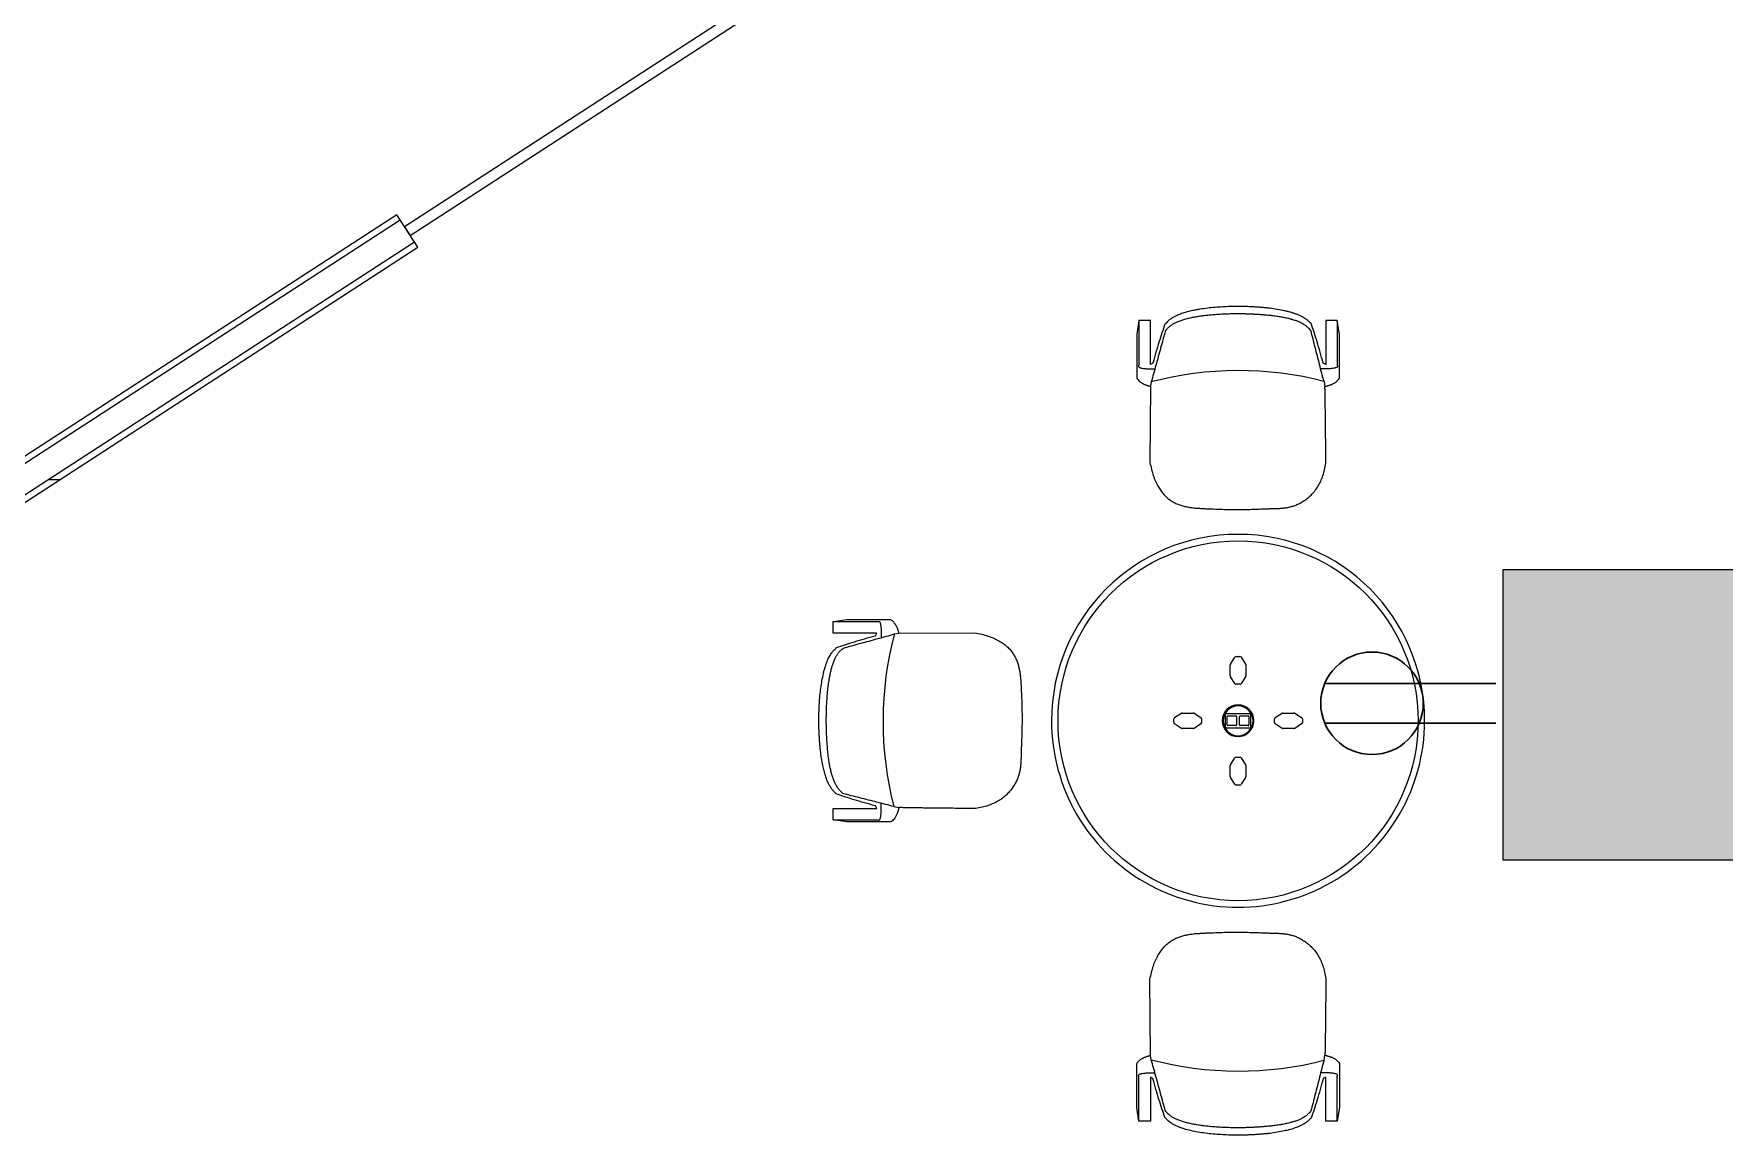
# Model space of a CAD drawing. Header units: inches. Extents: x 6664 to 8129, y 209 to 1287.
# Drawn here: x 6918.2 to 7081.3, y 919.8 to 1026.1 of the extents above; entities that cross this region are included whole.
import ezdxf

# ---------------------------------------------------------------- set-up
doc = ezdxf.new("R2010")
doc.units = ezdxf.units.IN
doc.header["$MEASUREMENT"] = 0
for name, color, linetype, lineweight in [('A-ANNO-NOTE', 131, 'Continuous', 30), ('A-GLAZ-CURT', 52, 'Continuous', 9), ('A-WALL', 113, 'Continuous', 13), ('A-WALL-PATT', 111, 'Continuous', 13), ('I-FURN', 30, 'Continuous', 9), ('I-WALL', 2, 'Continuous', 9), ('S-COLS', 52, 'Continuous', 13)]:
    doc.layers.add(name, color=color, linetype=linetype, lineweight=lineweight)
pattern_1 = [(0, (0, 0), (30.72, 7.68), [1.267, -21.773, 1.267, -21.773, -122.88]), (0, (0, 0), (30.72, 7.68), [-46.08, 1.267, -44.813, 1.267, -21.773, -53.76]), (0, (0, 0), (30.72, 7.68), [-115.2, 1.267, -14.093, 1.267, -37.133]), (120, (11.52, 3.84), (-22.011075, 22.7643), [1.267, -21.773, 1.267, -21.773, -122.88]), (120, (11.52, 3.84), (-22.011075, 22.7643), [-46.08, 1.267, -44.813, 1.267, -21.773, -53.76]), (120, (11.52, 3.84), (-22.011075, 22.7643), [-115.2, 1.267, -14.093, 1.267, -37.133]), (240, (15.36, 19.2), (-8.708925, -30.4443), [1.267, -21.773, 1.267, -21.773, -122.88]), (240, (15.36, 19.2), (-8.708925, -30.4443), [-46.08, 1.267, -44.813, 1.267, -21.773, -53.76]), (240, (15.36, 19.2), (-8.708925, -30.4443), [-115.2, 1.267, -14.093, 1.267, -37.133])]

# ---------------------------------------------------------------- blocks, each defined once
blk = doc.blocks.new('Table-Work-Teknion-STBSR_Qui_With_Power-R2015 - Round_ 25_5_ High-6956248-11th FLOOR POWER _ SIGNAL')
at = {"layer": 'I-FURN'}
for p, q in [((-0.75, 4.33), (-0.75, 5.39)), ((-0.73, 5.47), (-0.31, 6.13)), ((-0.18, 6.2), (0.18, 6.2)), ((0.31, 6.13), (0.73, 5.47)), ((0.75, 5.39), (0.75, 4.33)), ((-0.31, 3.59), (-0.73, 4.25)), ((0.18, 3.52), (-0.18, 3.52)), ((0.73, 4.25), (0.31, 3.59)), ((-6.2, -0.18), (-6.2, 0.18)), ((-6.13, 0.31), (-5.47, 0.73)), ((-5.39, 0.75), (-4.33, 0.75)), ((-4.25, 0.73), (-3.59, 0.31)), ((-3.52, 0.18), (-3.52, -0.18)), ((3.52, -0.18), (3.52, 0.18)), ((3.59, 0.31), (4.25, 0.73)), ((4.33, 0.75), (5.39, 0.75)), ((5.47, 0.73), (6.13, 0.31)), ((6.2, 0.18), (6.2, -0.18)), ((-5.47, -0.73), (-6.13, -0.31)), ((-4.33, -0.75), (-5.39, -0.75)), ((-3.59, -0.31), (-4.25, -0.73)), ((4.25, -0.73), (3.59, -0.31)), ((5.39, -0.75), (4.33, -0.75)), ((6.13, -0.31), (5.47, -0.73)), ((-0.75, -5.39), (-0.75, -4.33)), ((-0.73, -4.25), (-0.31, -3.59)), ((-0.18, -3.52), (0.18, -3.52)), ((0.31, -3.59), (0.73, -4.25)), ((0.75, -4.33), (0.75, -5.39)), ((-0.31, -6.13), (-0.73, -5.47)), ((0.18, -6.2), (-0.18, -6.2)), ((0.73, -5.47), (0.31, -6.13))]:
    blk.add_line(p, q, dxfattribs=at)
blk.add_circle((0, 0), 17.37, dxfattribs=at)
for centre, radius, start, end in [((0, 0), 18, 90, 270), ((0, 0), 18, 270, 90), ((-0.6, 5.39), 0.15, 147.8239, 180), ((-0.18, 6.05), 0.15, 90, 147.8239), ((0.18, 6.05), 0.15, 32.1761, 90), ((0.6, 5.39), 0.15, 0, 32.1761), ((-0.6, 4.33), 0.15, 180, 212.1761), ((-0.18, 3.67), 0.15, 212.1761, 270), ((0.18, 3.67), 0.15, 270, 327.8239), ((0.6, 4.33), 0.15, 327.8239, 0), ((-6.05, 0.18), 0.15, 122.1761, 180), ((-5.39, 0.6), 0.15, 90, 122.1761), ((-4.33, 0.6), 0.15, 57.8239, 90), ((-3.67, 0.18), 0.15, 0, 57.8239), ((3.67, 0.18), 0.15, 122.1761, 180), ((4.33, 0.6), 0.15, 90, 122.1761), ((5.39, 0.6), 0.15, 57.8239, 90), ((6.05, 0.18), 0.15, 0, 57.8239), ((-6.05, -0.18), 0.15, 180, 237.8239), ((-5.39, -0.6), 0.15, 237.8239, 270), ((-4.33, -0.6), 0.15, 270, 302.1761), ((-3.67, -0.18), 0.15, 302.1761, 0), ((3.67, -0.18), 0.15, 180, 237.8239), ((4.33, -0.6), 0.15, 237.8239, 270), ((5.39, -0.6), 0.15, 270, 302.1761), ((6.05, -0.18), 0.15, 302.1761, 0), ((-0.6, -4.33), 0.15, 147.8239, 180), ((-0.18, -3.67), 0.15, 90, 147.8239), ((0.18, -3.67), 0.15, 32.1761, 90), ((0.6, -4.33), 0.15, 360, 32.1761), ((-0.6, -5.39), 0.15, 180, 212.1761), ((-0.18, -6.05), 0.15, 212.1761, 270), ((0.18, -6.05), 0.15, 270, 327.8239), ((0.6, -5.39), 0.15, 327.8239, 360)]:
    blk.add_arc(centre, radius, start, end, dxfattribs=at)
blk = doc.blocks.new('Accessory-Single_Power_Box-Studio_TK-STYD-R2015 - Single Round Power Bump-6956249-11th FLOOR POWER _ SIGNAL')
at = {"layer": 'I-FURN'}
for p, q in [((-0.67, 1.15), (-0.67, -1.14)), ((0.57, 1.24), (-0.57, 1.24)), ((-0.47, 0.21), (-0.47, 0.98)), ((-0.4, 1.05), (0.4, 1.05)), ((0.4, 0.14), (-0.4, 0.14)), ((0.47, 0.98), (0.47, 0.21)), ((0.67, -1.15), (0.67, 1.14)), ((-0.57, -1.24), (0.57, -1.24)), ((-0.47, -0.98), (-0.47, -0.21)), ((-0.4, -0.14), (0.4, -0.14)), ((0.4, -1.05), (-0.4, -1.05)), ((0.47, -0.21), (0.47, -0.98))]:
    blk.add_line(p, q, dxfattribs=at)
for radius, start, end in [(1.53, 0, 180), (1.53, 180, 0), (1.44, 0, 180), (1.44, 180, 0)]:
    blk.add_arc((0, 0), radius, start, end, dxfattribs=at)
for centre, major_axis, start_param, end_param in [((-0.4, 0.98), (-0.0714, 0), 4.712389, 6.283185), ((-0.4, 0.21), (0.0703, 0), 3.141593, 4.712389), ((0.4, 0.98), (0.0703, 0), 0, 1.570796), ((0.4, 0.21), (-0.0687, 0), 1.570796, 3.141593), ((-0.4, -0.21), (-0.0703, 0), 4.712389, 6.283185), ((-0.4, -0.98), (0.0714, 0), 3.141593, 4.712389), ((0.4, -0.21), (0.0687, 0), 0, 1.570796), ((0.4, -0.98), (-0.0703, 0), 1.570796, 3.141593)]:
    blk.add_ellipse(centre, major_axis=major_axis, ratio=0.987487, start_param=start_param, end_param=end_param, dxfattribs=at)
for points, knots in [([(-0.57, 1.24), (-0.58, 1.24), (-0.59, 1.24), (-0.6, 1.24), (-0.61, 1.23), (-0.62, 1.23), (-0.64, 1.22), (-0.65, 1.2), (-0.66, 1.19), (-0.67, 1.17), (-0.67, 1.16), (-0.67, 1.15)], [0, 0, 0, 0, 0.125, 0.1875, 0.25, 0.375, 0.5, 0.625, 0.75, 0.875, 1, 1, 1, 1]), ([(0.57, -1.24), (0.58, -1.24), (0.59, -1.24), (0.61, -1.24), (0.62, -1.23), (0.64, -1.22), (0.65, -1.2), (0.67, -1.18), (0.67, -1.16), (0.67, -1.15)], [0, 0, 0, 0, 0.166667, 0.25, 0.333333, 0.5, 0.666667, 0.833333, 1, 1, 1, 1])]:
    blk.add_open_spline(points, degree=3, knots=knots, dxfattribs=at)
for points in [[(0.67, 1.15), (0.67, 1.16), (0.67, 1.17), (0.66, 1.19), (0.65, 1.2), (0.64, 1.22), (0.62, 1.23), (0.61, 1.24), (0.59, 1.24), (0.58, 1.24), (0.57, 1.24)], [(-0.67, -1.15), (-0.67, -1.16), (-0.67, -1.17), (-0.66, -1.19), (-0.65, -1.2), (-0.64, -1.22), (-0.62, -1.23), (-0.61, -1.24), (-0.59, -1.24), (-0.58, -1.24), (-0.57, -1.24)]]:
    blk.add_open_spline(points, degree=3, dxfattribs=at)
blk = doc.blocks.new('emeco_broom_chair_broom_by-philippe-starck_9320 - BRM-DARKGREY-7047410-11th FLOOR POWER _ SIGNAL')
at = {"layer": 'I-FURN'}
for p, q in [((-9.57, -1.27), (-9.77, -2.59)), ((-8.46, -1.27), (-9.57, -1.27)), ((-9.57, -1.27), (-9.57, -5.59)), ((-8.46, -5.5), (-8.46, -1.27)), ((9.57, -1.27), (8.46, -1.27)), ((8.46, -1.27), (8.46, -5.5)), ((9.77, -2.59), (9.57, -1.27)), ((9.57, -1.27), (9.57, -5.59)), ((-9.77, -2.59), (-9.77, -6.82)), ((9.77, -6.82), (9.77, -2.59)), ((-8.21, -5.36), (-8.46, -5.5)), ((8.46, -5.5), (8.21, -5.36)), ((-8.46, -7.61), (-8.5, -14.95)), ((-8.38, -7.19), (-8.46, -7.61)), ((8.29, -7.14), (8.38, -7.63))]:
    blk.add_line(p, q, dxfattribs=at)
blk.add_ellipse((0.05, -18.93), major_axis=(20.85, 0), ratio=0.615661, start_param=1.16478, end_param=1.987429, dxfattribs=at)
for points, knots in [([(6.95, -1.48), (6.92, -1.44), (6.85, -1.37), (6.75, -1.28), (6.66, -1.2), (6.59, -1.15), (6.52, -1.1), (6.41, -1.03), (6.3, -0.96), (6.17, -0.89), (6.04, -0.82), (5.85, -0.73), (5.59, -0.63), (5.35, -0.55), (5.14, -0.48), (4.93, -0.42), (4.65, -0.36), (4.2, -0.25), (3.61, -0.15), (3, -0.07), (2.52, -0.02), (2.15, 0.01), (1.77, 0.04), (1.39, 0.06), (1.04, 0.08), (0.69, 0.09), (0.34, 0.1), (-0.14, 0.1), (-0.75, 0.09), (-1.48, 0.06), (-2.21, 0.01), (-2.97, -0.06), (-3.57, -0.15), (-4.05, -0.23), (-4.45, -0.31), (-4.81, -0.4), (-5.12, -0.49), (-5.35, -0.56), (-5.56, -0.63), (-5.83, -0.74), (-6.13, -0.87), (-6.34, -0.99), (-6.47, -1.07), (-6.55, -1.13), (-6.63, -1.19), (-6.73, -1.27), (-6.84, -1.38), (-6.91, -1.46), (-6.95, -1.51)], [0, 0, 0, 0, 0.020833, 0.041667, 0.052083, 0.0625, 0.072917, 0.083333, 0.104167, 0.114583, 0.125, 0.145833, 0.166667, 0.1875, 0.197917, 0.208333, 0.229167, 0.25, 0.291667, 0.333333, 0.354167, 0.375, 0.395833, 0.416667, 0.4375, 0.458333, 0.479167, 0.5, 0.541667, 0.583333, 0.625, 0.666667, 0.708333, 0.729167, 0.75, 0.78125, 0.796875, 0.8125, 0.828125, 0.84375, 0.875, 0.90625, 0.914062, 0.921875, 0.9375, 0.953125, 0.96875, 1, 1, 1, 1]), ([(7.02, -2.23), (6.98, -2.18), (6.91, -2.1), (6.81, -2), (6.73, -1.93), (6.64, -1.85), (6.55, -1.78), (6.47, -1.72), (6.4, -1.68), (6.35, -1.64), (6.29, -1.61), (6.21, -1.56), (6.11, -1.5), (5.97, -1.43), (5.82, -1.37), (5.65, -1.3), (5.46, -1.24), (5.3, -1.19), (5.17, -1.15), (5.03, -1.11), (4.86, -1.07), (4.64, -1.02), (4.42, -0.97), (4.2, -0.93), (3.97, -0.89), (3.73, -0.86), (3.5, -0.83), (3.3, -0.8), (3.14, -0.78), (2.98, -0.77), (2.78, -0.75), (2.53, -0.73), (2.29, -0.71), (2.06, -0.69), (1.75, -0.67), (1.36, -0.65), (0.9, -0.63), (0.3, -0.62), (-0.37, -0.62), (-1, -0.63), (-1.47, -0.65), (-1.88, -0.67), (-2.2, -0.7), (-2.44, -0.71), (-2.68, -0.74), (-2.92, -0.76), (-3.16, -0.78), (-3.39, -0.81), (-3.63, -0.84), (-3.86, -0.88), (-4.09, -0.92), (-4.31, -0.96), (-4.53, -1), (-4.75, -1.05), (-4.96, -1.1), (-5.16, -1.16), (-5.36, -1.22), (-5.54, -1.28), (-5.72, -1.34), (-5.94, -1.43), (-6.13, -1.53), (-6.31, -1.62), (-6.43, -1.69), (-6.53, -1.76), (-6.61, -1.83), (-6.69, -1.9), (-6.76, -1.97), (-6.84, -2.05), (-6.93, -2.15), (-6.99, -2.23), (-7.02, -2.29)], [0, 0, 0, 0, 0.026316, 0.039474, 0.052632, 0.065789, 0.078947, 0.092105, 0.098684, 0.105263, 0.111842, 0.118421, 0.131579, 0.144737, 0.157895, 0.171053, 0.184211, 0.197368, 0.203947, 0.210526, 0.223684, 0.236842, 0.25, 0.263158, 0.276316, 0.289474, 0.302632, 0.315789, 0.322368, 0.328947, 0.342105, 0.355263, 0.368421, 0.381579, 0.394737, 0.421053, 0.447368, 0.473684, 0.526316, 0.552632, 0.578947, 0.605263, 0.618421, 0.631579, 0.644737, 0.657895, 0.671053, 0.684211, 0.697368, 0.710526, 0.723684, 0.736842, 0.75, 0.763158, 0.776316, 0.789474, 0.802632, 0.815789, 0.828947, 0.842105, 0.868421, 0.881579, 0.894737, 0.907895, 0.921053, 0.934211, 0.947368, 0.960526, 0.973684, 1, 1, 1, 1]), ([(-9.57, -5.59), (-9.59, -5.63), (-9.61, -5.68), (-9.58, -5.74), (-9.53, -5.78), (-9.45, -5.82), (-9.35, -5.84), (-9.23, -5.87), (-9.06, -5.89), (-8.86, -5.91), (-8.64, -5.92), (-8.35, -5.92), (-8.12, -5.91), (-8, -5.9)], [-1, -1, -1, -1, -0.8, -0.7, -0.6, -0.5, -0.45, -0.4, -0.3, -0.25, -0.2, -0.1, 0, 0, 0, 0]), ([(9.57, -5.59), (9.59, -5.63), (9.61, -5.68), (9.58, -5.74), (9.53, -5.78), (9.45, -5.82), (9.34, -5.85), (9.22, -5.87), (9.05, -5.9), (8.85, -5.91), (8.63, -5.93), (8.33, -5.93), (8.09, -5.91), (7.97, -5.9)], [-1, -1, -1, -1, -0.8, -0.7, -0.6, -0.5, -0.45, -0.4, -0.3, -0.25, -0.2, -0.1, 0, 0, 0, 0]), ([(-9.77, -6.82), (-9.74, -6.88), (-9.66, -6.99), (-9.53, -7.12), (-9.41, -7.22), (-9.31, -7.28), (-9.22, -7.33), (-9.14, -7.37), (-9.07, -7.41), (-8.99, -7.44), (-8.92, -7.47), (-8.86, -7.49), (-8.8, -7.51), (-8.74, -7.53), (-8.66, -7.55), (-8.57, -7.58), (-8.5, -7.6), (-8.46, -7.61)], [0, 0, 0, 0, 0.142857, 0.285714, 0.357143, 0.428571, 0.5, 0.535714, 0.571429, 0.625, 0.678571, 0.705357, 0.732143, 0.785714, 0.839286, 0.892857, 1, 1, 1, 1]), ([(8.38, -7.63), (8.41, -7.62), (8.47, -7.61), (8.56, -7.58), (8.65, -7.55), (8.72, -7.53), (8.78, -7.51), (8.84, -7.49), (8.91, -7.47), (8.97, -7.45), (9.03, -7.42), (9.09, -7.39), (9.18, -7.35), (9.32, -7.28), (9.49, -7.16), (9.65, -7), (9.73, -6.88), (9.77, -6.82)], [0, 0, 0, 0, 0.071429, 0.142857, 0.214286, 0.25, 0.285714, 0.321429, 0.357143, 0.392857, 0.428571, 0.464286, 0.5, 0.571429, 0.714286, 0.857143, 1, 1, 1, 1]), ([(8.47, -15.02), (8.47, -14.78), (8.47, -14.3), (8.46, -13.58), (8.45, -12.99), (8.45, -12.51), (8.44, -12.16), (8.44, -11.82), (8.44, -11.47), (8.43, -11.13), (8.43, -10.8), (8.42, -10.48), (8.42, -10.16), (8.42, -9.85), (8.41, -9.56), (8.41, -9.27), (8.4, -8.9), (8.4, -8.47), (8.39, -8.01), (8.38, -7.75), (8.38, -7.63)], [0, 0, 0, 0, 0.083333, 0.166667, 0.25, 0.291667, 0.333333, 0.375, 0.416667, 0.458333, 0.5, 0.541667, 0.583333, 0.625, 0.666667, 0.708333, 0.75, 0.833333, 0.916667, 1, 1, 1, 1]), ([(-8.5, -14.95), (-8.46, -15.18), (-8.36, -15.62), (-8.19, -16.22), (-7.98, -16.78), (-7.73, -17.27), (-7.51, -17.62), (-7.32, -17.87), (-7.17, -18.05), (-7.02, -18.21), (-6.86, -18.36), (-6.7, -18.49), (-6.47, -18.65), (-6.24, -18.79), (-6, -18.91), (-5.82, -18.99), (-5.63, -19.06), (-5.44, -19.12), (-5.24, -19.18), (-5.05, -19.22), (-4.85, -19.26), (-4.65, -19.3), (-4.45, -19.32), (-4.24, -19.35), (-4.04, -19.37), (-3.83, -19.38), (-3.62, -19.39), (-3.41, -19.41), (-3.21, -19.42), (-2.93, -19.43), (-2.44, -19.45), (-1.74, -19.48), (-0.88, -19.5), (-0.15, -19.51), (0.45, -19.5), (1.06, -19.49), (1.67, -19.47), (2.26, -19.45), (2.7, -19.43), (3.04, -19.42), (3.31, -19.42), (3.51, -19.41), (3.7, -19.4), (3.89, -19.39), (4.04, -19.39), (4.16, -19.38), (4.25, -19.37), (4.35, -19.36), (4.46, -19.35), (4.61, -19.33), (4.79, -19.3), (4.97, -19.26), (5.14, -19.22), (5.32, -19.17), (5.5, -19.11), (5.68, -19.03), (5.86, -18.95), (6.05, -18.85), (6.23, -18.74), (6.41, -18.62), (6.6, -18.49), (6.78, -18.35), (6.95, -18.19), (7.12, -18.03), (7.29, -17.85), (7.45, -17.65), (7.6, -17.45), (7.78, -17.16), (7.98, -16.77), (8.26, -16.07), (8.4, -15.46), (8.47, -15.02)], [0, 0, 0, 0, 0.020833, 0.041667, 0.0625, 0.083333, 0.104167, 0.114583, 0.125, 0.135417, 0.145833, 0.15625, 0.166667, 0.1875, 0.197917, 0.208333, 0.21875, 0.229167, 0.239583, 0.25, 0.260417, 0.270833, 0.28125, 0.291667, 0.302083, 0.3125, 0.322917, 0.333333, 0.34375, 0.354167, 0.375, 0.416667, 0.458333, 0.5, 0.520833, 0.541667, 0.583333, 0.604167, 0.625, 0.645833, 0.65625, 0.666667, 0.677083, 0.6875, 0.697917, 0.703125, 0.708333, 0.713542, 0.71875, 0.729167, 0.739583, 0.75, 0.760417, 0.770833, 0.78125, 0.791667, 0.802083, 0.8125, 0.822917, 0.833333, 0.84375, 0.854167, 0.864583, 0.875, 0.885417, 0.895833, 0.90625, 0.916667, 0.9375, 0.958333, 1, 1, 1, 1])]:
    blk.add_open_spline(points, degree=3, knots=knots, dxfattribs=at)
for points in [[(-7.06, -1.61), (-7.25, -2.14), (-7.63, -3.3), (-8.02, -4.64), (-8.21, -5.36)], [(-6.95, -1.51), (-6.97, -1.53), (-7.01, -1.56), (-7.04, -1.59), (-7.06, -1.61)], [(7.05, -1.54), (7.03, -1.53), (7, -1.51), (6.97, -1.49), (6.95, -1.48)], [(8.21, -5.36), (8.01, -4.63), (7.63, -3.27), (7.24, -2.09), (7.05, -1.54)], [(-7.02, -2.29), (-7.1, -2.55), (-7.25, -3.09), (-7.48, -3.91), (-7.7, -4.74), (-7.93, -5.58), (-8.16, -6.41), (-8.31, -6.94), (-8.38, -7.19)], [(8.29, -7.14), (8.22, -6.88), (8.07, -6.34), (7.86, -5.51), (7.65, -4.68), (7.44, -3.85), (7.23, -3.03), (7.09, -2.5), (7.02, -2.23)]]:
    blk.add_open_spline(points, degree=3, dxfattribs=at)
blk = doc.blocks.new('emeco_broom_chair_broom_by-philippe-starck_9320 - BRM-DARKGREY-7060252-11th FLOOR POWER _ SIGNAL')
at = {"layer": 'I-FURN'}
for p, q in [((-8.46, 7.61), (-8.5, 14.95)), ((-9.77, 2.59), (-9.77, 6.82)), ((-8.38, 7.19), (-8.46, 7.61)), ((8.29, 7.14), (8.38, 7.63)), ((9.77, 6.82), (9.77, 2.59)), ((-9.57, 1.27), (-9.57, 5.59)), ((-8.46, 5.5), (-8.46, 1.27)), ((-8.21, 5.36), (-8.46, 5.5)), ((8.46, 5.5), (8.21, 5.36)), ((8.46, 1.27), (8.46, 5.5)), ((9.57, 1.27), (9.57, 5.59)), ((-9.57, 1.27), (-9.77, 2.59)), ((9.77, 2.59), (9.57, 1.27)), ((-8.46, 1.27), (-9.57, 1.27)), ((9.57, 1.27), (8.46, 1.27))]:
    blk.add_line(p, q, dxfattribs=at)
blk.add_ellipse((0.05, 18.93), major_axis=(20.85, 0), ratio=0.615661, start_param=4.295756, end_param=5.118405, dxfattribs=at)
for points, knots in [([(-8.5, 14.95), (-8.46, 15.18), (-8.36, 15.62), (-8.19, 16.22), (-7.98, 16.78), (-7.73, 17.27), (-7.51, 17.62), (-7.32, 17.87), (-7.17, 18.05), (-7.02, 18.21), (-6.86, 18.36), (-6.7, 18.49), (-6.53, 18.61), (-6.36, 18.72), (-6.18, 18.82), (-6, 18.91), (-5.82, 18.99), (-5.63, 19.06), (-5.44, 19.12), (-5.24, 19.18), (-5.05, 19.22), (-4.85, 19.26), (-4.65, 19.3), (-4.45, 19.32), (-4.24, 19.35), (-4.04, 19.37), (-3.83, 19.38), (-3.62, 19.39), (-3.41, 19.41), (-3.21, 19.42), (-2.93, 19.43), (-2.44, 19.45), (-1.74, 19.48), (-0.88, 19.5), (-0.15, 19.51), (0.45, 19.5), (1.06, 19.49), (1.67, 19.47), (2.26, 19.45), (2.7, 19.43), (3.04, 19.42), (3.31, 19.42), (3.51, 19.41), (3.7, 19.4), (3.89, 19.39), (4.04, 19.39), (4.16, 19.38), (4.25, 19.37), (4.35, 19.36), (4.46, 19.35), (4.61, 19.33), (4.79, 19.3), (4.97, 19.26), (5.14, 19.22), (5.32, 19.17), (5.5, 19.11), (5.68, 19.03), (5.86, 18.95), (6.05, 18.85), (6.23, 18.74), (6.41, 18.62), (6.6, 18.49), (6.78, 18.35), (6.95, 18.19), (7.12, 18.03), (7.29, 17.85), (7.5, 17.59), (7.74, 17.24), (7.98, 16.77), (8.26, 16.07), (8.4, 15.46), (8.47, 15.02)], [-1, -1, -1, -1, -0.979167, -0.958333, -0.9375, -0.916667, -0.895833, -0.885417, -0.875, -0.864583, -0.854167, -0.84375, -0.833333, -0.822917, -0.8125, -0.802083, -0.791667, -0.78125, -0.770833, -0.760417, -0.75, -0.739583, -0.729167, -0.71875, -0.708333, -0.697917, -0.6875, -0.677083, -0.666667, -0.65625, -0.645833, -0.625, -0.583333, -0.541667, -0.5, -0.479167, -0.458333, -0.416667, -0.395833, -0.375, -0.354167, -0.34375, -0.333333, -0.322917, -0.3125, -0.302083, -0.296875, -0.291667, -0.286458, -0.28125, -0.270833, -0.260417, -0.25, -0.239583, -0.229167, -0.21875, -0.208333, -0.197917, -0.1875, -0.177083, -0.166667, -0.15625, -0.145833, -0.135417, -0.125, -0.114583, -0.104167, -0.083333, -0.0625, -0.041667, 0, 0, 0, 0]), ([(8.47, 15.02), (8.47, 14.78), (8.47, 14.3), (8.46, 13.58), (8.45, 12.87), (8.44, 12.28), (8.44, 11.82), (8.44, 11.47), (8.43, 11.13), (8.43, 10.8), (8.42, 10.48), (8.42, 10.16), (8.42, 9.85), (8.41, 9.56), (8.41, 9.27), (8.4, 8.9), (8.4, 8.47), (8.39, 8.01), (8.38, 7.75), (8.38, 7.63)], [-1, -1, -1, -1, -0.916667, -0.833333, -0.75, -0.666667, -0.625, -0.583333, -0.541667, -0.5, -0.458333, -0.416667, -0.375, -0.333333, -0.291667, -0.25, -0.166667, -0.083333, 0, 0, 0, 0]), ([(-9.77, 6.82), (-9.72, 6.91), (-9.63, 7.03), (-9.46, 7.18), (-9.33, 7.27), (-9.22, 7.33), (-9.14, 7.37), (-9.06, 7.41), (-8.96, 7.45), (-8.86, 7.49), (-8.79, 7.51), (-8.72, 7.54), (-8.64, 7.56), (-8.55, 7.59), (-8.49, 7.6), (-8.46, 7.61)], [-1, -1, -1, -1, -0.785714, -0.678571, -0.571429, -0.5, -0.464286, -0.428571, -0.357143, -0.285714, -0.25, -0.214286, -0.142857, -0.071429, 0, 0, 0, 0]), ([(8.38, 7.63), (8.41, 7.62), (8.47, 7.61), (8.56, 7.58), (8.65, 7.55), (8.72, 7.53), (8.78, 7.51), (8.84, 7.49), (8.91, 7.47), (8.97, 7.45), (9.05, 7.41), (9.16, 7.36), (9.32, 7.28), (9.49, 7.16), (9.65, 7), (9.73, 6.88), (9.77, 6.82)], [-1, -1, -1, -1, -0.928571, -0.857143, -0.785714, -0.75, -0.714286, -0.678571, -0.642857, -0.607143, -0.571429, -0.5, -0.428571, -0.285714, -0.142857, 0, 0, 0, 0]), ([(-9.57, 5.59), (-9.59, 5.63), (-9.61, 5.68), (-9.58, 5.74), (-9.53, 5.78), (-9.45, 5.82), (-9.35, 5.84), (-9.23, 5.87), (-9.06, 5.89), (-8.86, 5.91), (-8.64, 5.92), (-8.35, 5.92), (-8.12, 5.91), (-8, 5.9)], [-1, -1, -1, -1, -0.8, -0.7, -0.6, -0.5, -0.45, -0.4, -0.3, -0.25, -0.2, -0.1, 0, 0, 0, 0]), ([(9.57, 5.59), (9.59, 5.63), (9.61, 5.68), (9.58, 5.74), (9.53, 5.78), (9.45, 5.82), (9.34, 5.85), (9.22, 5.87), (9.05, 5.9), (8.85, 5.91), (8.63, 5.93), (8.33, 5.93), (8.09, 5.91), (7.97, 5.9)], [-1, -1, -1, -1, -0.8, -0.7, -0.6, -0.5, -0.45, -0.4, -0.3, -0.25, -0.2, -0.1, 0, 0, 0, 0]), ([(7.02, 2.23), (6.98, 2.18), (6.91, 2.1), (6.81, 2), (6.73, 1.93), (6.64, 1.85), (6.55, 1.78), (6.47, 1.72), (6.4, 1.68), (6.35, 1.64), (6.29, 1.61), (6.21, 1.56), (6.11, 1.5), (5.97, 1.43), (5.82, 1.37), (5.65, 1.3), (5.46, 1.24), (5.3, 1.19), (5.17, 1.15), (5.03, 1.11), (4.86, 1.07), (4.64, 1.02), (4.42, 0.97), (4.2, 0.93), (3.97, 0.89), (3.73, 0.86), (3.5, 0.83), (3.3, 0.8), (3.14, 0.78), (2.98, 0.77), (2.78, 0.75), (2.53, 0.73), (2.29, 0.71), (2.06, 0.69), (1.75, 0.67), (1.36, 0.65), (0.9, 0.63), (0.3, 0.62), (-0.37, 0.62), (-1, 0.63), (-1.47, 0.65), (-1.88, 0.67), (-2.2, 0.7), (-2.44, 0.71), (-2.68, 0.74), (-2.92, 0.76), (-3.16, 0.78), (-3.39, 0.81), (-3.63, 0.84), (-3.86, 0.88), (-4.09, 0.92), (-4.31, 0.96), (-4.53, 1), (-4.75, 1.05), (-4.96, 1.1), (-5.16, 1.16), (-5.36, 1.22), (-5.54, 1.28), (-5.72, 1.34), (-5.94, 1.43), (-6.13, 1.53), (-6.31, 1.62), (-6.43, 1.69), (-6.53, 1.76), (-6.61, 1.83), (-6.69, 1.9), (-6.76, 1.97), (-6.84, 2.05), (-6.93, 2.15), (-6.99, 2.23), (-7.02, 2.29)], [0, 0, 0, 0, 0.026316, 0.039474, 0.052632, 0.065789, 0.078947, 0.092105, 0.098684, 0.105263, 0.111842, 0.118421, 0.131579, 0.144737, 0.157895, 0.171053, 0.184211, 0.197368, 0.203947, 0.210526, 0.223684, 0.236842, 0.25, 0.263158, 0.276316, 0.289474, 0.302632, 0.315789, 0.322368, 0.328947, 0.342105, 0.355263, 0.368421, 0.381579, 0.394737, 0.421053, 0.447368, 0.473684, 0.526316, 0.552632, 0.578947, 0.605263, 0.618421, 0.631579, 0.644737, 0.657895, 0.671053, 0.684211, 0.697368, 0.710526, 0.723684, 0.736842, 0.75, 0.763158, 0.776316, 0.789474, 0.802632, 0.815789, 0.828947, 0.842105, 0.868421, 0.881579, 0.894737, 0.907895, 0.921053, 0.934211, 0.947368, 0.960526, 0.973684, 1, 1, 1, 1]), ([(6.95, 1.48), (6.9, 1.42), (6.82, 1.34), (6.69, 1.23), (6.59, 1.15), (6.5, 1.08), (6.42, 1.03), (6.33, 0.98), (6.22, 0.91), (6.07, 0.83), (5.9, 0.75), (5.72, 0.68), (5.52, 0.6), (5.3, 0.53), (5.06, 0.46), (4.82, 0.4), (4.57, 0.34), (4.17, 0.25), (3.61, 0.15), (3, 0.07), (2.52, 0.02), (2.15, -0.01), (1.77, -0.04), (1.39, -0.06), (1.04, -0.08), (0.69, -0.09), (0.34, -0.1), (-0.14, -0.1), (-0.75, -0.09), (-1.48, -0.06), (-2.21, -0.01), (-2.97, 0.06), (-3.7, 0.17), (-4.39, 0.3), (-4.95, 0.43), (-5.35, 0.56), (-5.63, 0.66), (-5.89, 0.76), (-6.12, 0.87), (-6.32, 0.98), (-6.46, 1.07), (-6.56, 1.14), (-6.66, 1.21), (-6.74, 1.28), (-6.81, 1.35), (-6.88, 1.42), (-6.93, 1.48), (-6.95, 1.51)], [-1, -1, -1, -1, -0.96875, -0.953125, -0.9375, -0.921875, -0.914062, -0.90625, -0.890625, -0.875, -0.859375, -0.84375, -0.828125, -0.8125, -0.796875, -0.78125, -0.765625, -0.75, -0.708333, -0.666667, -0.645833, -0.625, -0.604167, -0.583333, -0.5625, -0.541667, -0.520833, -0.5, -0.458333, -0.416667, -0.375, -0.333333, -0.291667, -0.25, -0.208333, -0.1875, -0.166667, -0.145833, -0.125, -0.104167, -0.083333, -0.072917, -0.0625, -0.041667, -0.03125, -0.020833, 0, 0, 0, 0])]:
    blk.add_open_spline(points, degree=3, knots=knots, dxfattribs=at)
for points in [[(-7.02, 2.29), (-7.1, 2.55), (-7.25, 3.09), (-7.48, 3.91), (-7.7, 4.74), (-7.93, 5.58), (-8.16, 6.41), (-8.31, 6.94), (-8.38, 7.19)], [(8.29, 7.14), (8.22, 6.88), (8.07, 6.34), (7.86, 5.51), (7.65, 4.68), (7.44, 3.85), (7.23, 3.03), (7.09, 2.5), (7.02, 2.23)], [(-7.06, 1.61), (-7.25, 2.14), (-7.63, 3.3), (-8.02, 4.64), (-8.21, 5.36)], [(8.21, 5.36), (8.01, 4.63), (7.63, 3.27), (7.24, 2.09), (7.05, 1.54)], [(-6.95, 1.51), (-6.97, 1.53), (-7.01, 1.56), (-7.04, 1.59), (-7.06, 1.61)], [(7.05, 1.54), (7.03, 1.53), (7, 1.51), (6.97, 1.49), (6.95, 1.48)]]:
    blk.add_open_spline(points, degree=3, dxfattribs=at)
blk = doc.blocks.new('Concrete-Rectangular-Column - 28 x 28-7728334-11th FLOOR POWER _ SIGNAL')
at = {"layer": 'S-COLS', "lineweight": 9}
blk.add_hatch(color=7, dxfattribs=at).paths.add_polyline_path([(7.77, -14), (14, -14), (14, 14), (-14, 14), (-14, -14), (7.62, -14)], flags=0)
at = {"layer": 'S-COLS', "color": 8, "lineweight": 20}
for p, q in [((14, 14), (-14, 14)), ((-14, 14), (-14, -14)), ((14, -14), (14, 14)), ((-14, -14), (14, -14))]:
    blk.add_line(p, q, dxfattribs=at)
blk = doc.blocks.new('System Panel - Glazed-8307855-11th FLOOR POWER _ SIGNAL')
at = {"layer": 'A-GLAZ-CURT', "lineweight": 13}
for p, q in [((24, 0.5), (-24, 0.5)), ((-24, 0.5), (-24, -0.5)), ((24, -0.5), (24, 0.5)), ((-24, -0.5), (24, -0.5))]:
    blk.add_line(p, q, dxfattribs=at)

msp = doc.modelspace()

# ---------------------------------------------------------------- hatches: boundary and pattern name
at = {"layer": 'A-WALL-PATT', "lineweight": 9}
h = msp.add_hatch(dxfattribs=at)
h.set_pattern_fill('FP_1', color=256, style=0, pattern_type=2)
h.set_pattern_definition(pattern_1)
h.paths.add_polyline_path([(6873.08, 955.85), (6884.46, 963.24), (6885.14, 962.2), (6885.67, 962.54), (6884.65, 964.11), (6873.08, 956.6), (6873.08, 956.26)], flags=0)
h.paths.add_polyline_path([(6917.01, 984.38), (6953.55, 1008.11), (6953.21, 1008.63), (6916.67, 984.9), (6916.88, 984.57)], flags=0)
h.paths.add_polyline_path([(7026.09, 1055.22), (7028.65, 1056.88), (7028.31, 1057.4), (7025.75, 1055.74), (7025.95, 1055.45)], flags=0)
h.paths.add_polyline_path([(7030.74, 1058.24), (7074, 1086.33), (7073.66, 1086.86), (7030.4, 1058.76)], flags=0)
h.paths.add_polyline_path([(7114.26, 1112.47), (7114.57, 1112.68), (7114.21, 1113.19), (7113.92, 1113), (7114.23, 1112.51)], flags=0)
h.paths.add_polyline_path([(7146.86, 1133.65), (7150.29, 1135.87), (7150.09, 1136.49), (7146.52, 1134.17), (7146.84, 1133.69)], flags=0)
h.paths.add_polyline_path([(7152.46, 1137.28), (7152.77, 1137.48), (7152.39, 1137.48)], flags=0)
h = msp.add_hatch(dxfattribs=at)
h.set_pattern_fill('FP_1', color=256, style=0, pattern_type=2)
h.set_pattern_definition(pattern_1)
h.paths.add_polyline_path([(6876.21, 954.16), (6886.69, 960.96), (6885.67, 962.54), (6885.14, 962.2), (6885.82, 961.15), (6876.21, 954.9), (6876.21, 954.56)], flags=0)
h.paths.add_polyline_path([(6916.88, 980.57), (6955.25, 1005.49), (6954.91, 1006.01), (6917.06, 981.43), (6916.38, 982.48), (6915.86, 982.14), (6916.67, 980.9)], flags=0)
h.paths.add_polyline_path([(7027.8, 1052.6), (7075.7, 1083.71), (7075.36, 1084.24), (7027.45, 1053.12), (7027.78, 1052.62)], flags=0)
h.paths.add_polyline_path([(7115.96, 1109.85), (7116.27, 1110.06), (7115.93, 1110.58), (7115.62, 1110.38), (7115.93, 1109.89)], flags=0)
h.paths.add_polyline_path([(7148.56, 1131.03), (7153.7, 1134.36), (7152.55, 1134.36), (7148.22, 1131.55)], flags=0)

# ---------------------------------------------------------------- linework, layer by layer
at = {"layer": 'A-ANNO-NOTE'}
for p, q in [((7059.26, 963.39), (7042.73, 963.39)), ((7059.26, 959.56), (7042.73, 959.56)), ((7059.26, 959.56), (7042.73, 959.56))]:
    msp.add_line(p, q, dxfattribs=at)
msp.add_circle((7047.3, 961.47), 4.95, dxfattribs=at)
at = {"layer": 'A-WALL'}
for p, q in [((6953.55, 1008.11), (6917.01, 984.38)), ((6917.06, 981.43), (6954.91, 1006.01))]:
    msp.add_line(p, q, dxfattribs=at)
at = {"layer": 'I-WALL', "lineweight": 13}
for p, q in [((6953.21, 1008.63), (6917.19, 985.24)), ((6955.25, 1005.49), (6953.21, 1008.63)), ((6916.88, 980.57), (6955.25, 1005.49))]:
    msp.add_line(p, q, dxfattribs=at)

# ---------------------------------------------------------------- block references
at = {"layer": 'A-GLAZ-CURT', "rotation": 212.9999999999999}
msp.add_blockref('System Panel - Glazed-8307855-11th FLOOR POWER _ SIGNAL', (6974.36, 1020.13), dxfattribs=at)
at = {"layer": 'I-FURN'}
for name, p in [('emeco_broom_chair_broom_by-philippe-starck_9320 - BRM-DARKGREY-7047410-11th FLOOR POWER _ SIGNAL', (7034.38, 999.68)), ('emeco_broom_chair_broom_by-philippe-starck_9320 - BRM-DARKGREY-7060252-11th FLOOR POWER _ SIGNAL', (7034.38, 919.87))]:
    msp.add_blockref(name, p, dxfattribs=at)
for name, p, rotation in [('Table-Work-Teknion-STBSR_Qui_With_Power-R2015 - Round_ 25_5_ High-6956248-11th FLOOR POWER _ SIGNAL', (7034.38, 959.78), 90.00000000000087), ('emeco_broom_chair_broom_by-philippe-starck_9320 - BRM-DARKGREY-7060252-11th FLOOR POWER _ SIGNAL', (6994.03, 959.78), 270.0000000000007), ('Accessory-Single_Power_Box-Studio_TK-STYD-R2015 - Single Round Power Bump-6956249-11th FLOOR POWER _ SIGNAL', (7034.38, 959.78), 90.00000000000087)]:
    msp.add_blockref(name, p, dxfattribs=dict(at, rotation=rotation))
at = {"layer": 'S-COLS', "lineweight": 9}
msp.add_blockref('Concrete-Rectangular-Column - 28 x 28-7728334-11th FLOOR POWER _ SIGNAL', (7073.91, 960.36), dxfattribs=at)

doc.saveas('drawing.dxf')
